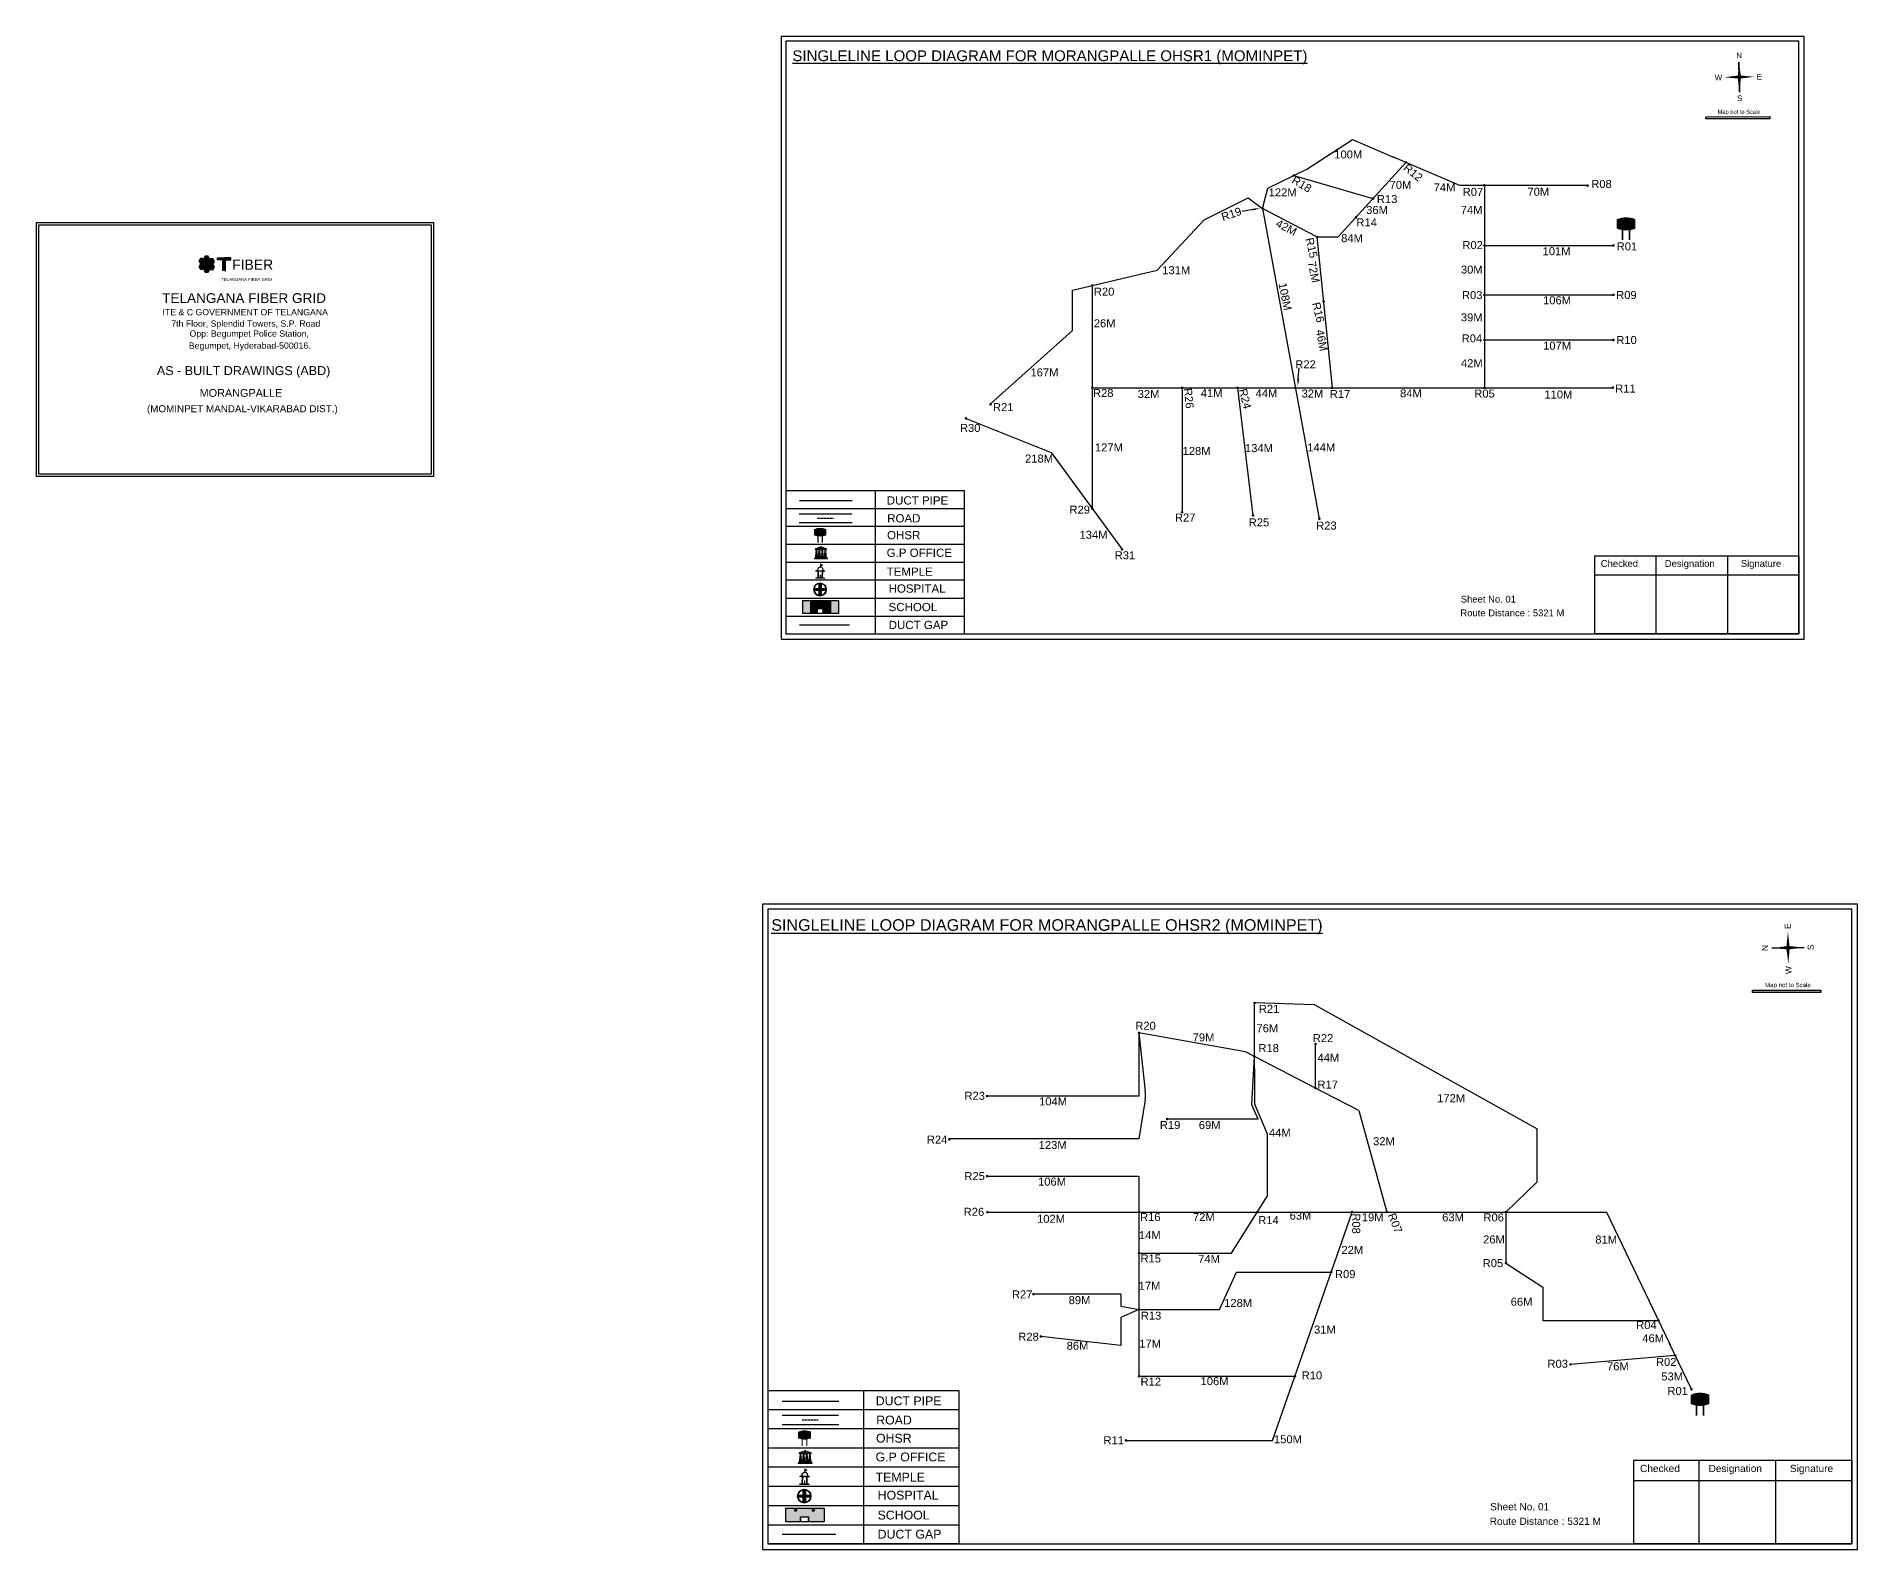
# Model space of a CAD drawing. Header units: inches. Extents: x 857 to 9621, y 2149 to 3662.
# Drawn here: x 857 to 2678, y 2149 to 3662 of the extents above; entities that cross this region are included whole.
import ezdxf
from ezdxf.enums import TextEntityAlignment as Align

# ---------------------------------------------------------------- set-up
doc = ezdxf.new("R2010")
doc.units = ezdxf.units.IN
doc.header["$MEASUREMENT"] = 0
doc.linetypes.add('DASHEDX2', pattern=[1.5, 1, -0.5])
for name, color, linetype in [('Asbuilt_title', 7, 'Continuous'), ('LANDMARK', 7, 'Continuous'), ('OHT', 7, 'Continuous'), ('pipe line', 5, 'Continuous'), ('ROW', 5, 'Continuous')]:
    doc.layers.add(name, color=color, linetype=linetype)
doc.styles.add('200', font='swisse.ttf')
doc.styles.get("Standard").update_dxf_attribs({"font": 'arial.ttf'})

# ---------------------------------------------------------------- blocks, each defined once
blk = doc.blocks.new('OHT')
at = {"linetype": 'Continuous', "lineweight": 0, "true_color": 0x0ffffc}
blk.add_hatch(color=4, dxfattribs=at).paths.add_polyline_path([(0.012, 1), (0, 1, 0.101323), (-0.4, 0.916), (-0.4, 0.525, 0.194075), (0.399, 0.521), (0.399, 0.921, 0.097877)])
at = {"color": 4, "linetype": 'Continuous', "lineweight": 0, "true_color": 0x0ffffc, "flags": 128}
for points in [[(-0.4, 0.525), (-0.4, 0.916)], [(0.399, 0.521), (0.399, 0.921)]]:
    blk.add_lwpolyline(points, dxfattribs=at)
at = {"color": 4, "linetype": 'Continuous', "lineweight": 0, "true_color": 0x0ffffc, "const_width": 0.075, "flags": 128}
for points in [[(-0.15, 0), (-0.15, 0.475)], [(0.15, 0), (0.15, 0.473)]]:
    blk.add_lwpolyline(points, dxfattribs=at)
at = {"color": 4, "linetype": 'Continuous', "lineweight": 0, "true_color": 0x0ffffc}
for centre, radius, start, end in [((0.006, -0.019), 1.019, 67.31091, 113.47108), ((0.004, 1.513), 1.068, 247.76824, 291.70073)]:
    blk.add_arc(centre, radius, start, end, dxfattribs=at)
blk = doc.blocks.new('Government_Office')
at = {"linetype": 'Continuous', "lineweight": 0, "true_color": 0xff0000}
for points in [[(-0.5, 0.05), (0.5, 0.05), (0.5, 0), (-0.5, 0)], [(-0.45, 0.08), (-0.45, 0.12), (0.45, 0.12), (0.45, 0.08)], [(-0.4, 0.14), (-0.4, 0.18), (0.4, 0.18), (0.4, 0.14)]]:
    blk.add_hatch(color=1, dxfattribs=at).paths.add_polyline_path(points)
h = blk.add_hatch(color=1, dxfattribs=at)
h.paths.add_polyline_path([(0.44, 0.72), (0.45, 0.75), (0, 0.93), (-0.45, 0.75), (-0.44, 0.72)])
h.paths.add_polyline_path([(0.36, 0.75), (-0.36, 0.75), (0, 0.9)], flags=16)
h.paths.add_polyline_path([(0, 0.78, -1), (0, 0.87, -1)], flags=0)
h = blk.add_hatch(color=1, dxfattribs=at)
edge = h.paths.add_edge_path()
edge.add_line((-0.27, 0.2), (-0.3, 0.68))
edge.add_line((-0.3, 0.68), (-0.29, 0.68))
edge.add_arc((-0.28, 0.69), 0.0176, 225.304, 441.5659)
edge.add_line((-0.28, 0.7), (-0.39, 0.7))
edge.add_arc((-0.39, 0.69), 0.0176, 98.4341, 314.696)
edge.add_line((-0.38, 0.68), (-0.37, 0.68))
edge.add_line((-0.37, 0.68), (-0.4, 0.2))
edge.add_line((-0.4, 0.2), (-0.27, 0.2))
h = blk.add_hatch(color=1, dxfattribs=at)
edge = h.paths.add_edge_path()
edge.add_line((-0.05, 0.2), (-0.07, 0.68))
edge.add_line((-0.07, 0.68), (-0.07, 0.68))
edge.add_arc((-0.05, 0.69), 0.0176, 225.304, 441.5659)
edge.add_line((-0.05, 0.7), (-0.17, 0.7))
edge.add_arc((-0.17, 0.69), 0.0176, 98.4341, 314.696)
edge.add_line((-0.16, 0.68), (-0.15, 0.68))
edge.add_line((-0.15, 0.68), (-0.18, 0.2))
edge.add_line((-0.18, 0.2), (-0.05, 0.2))
h = blk.add_hatch(color=1, dxfattribs=at)
edge = h.paths.add_edge_path()
edge.add_arc((0, 0.83), 0.0467, 90, 270)
edge.add_arc((0, 0.83), 0.0467, 270, 450)
h = blk.add_hatch(color=1, dxfattribs=at)
edge = h.paths.add_edge_path()
edge.add_line((0.18, 0.2), (0.15, 0.68))
edge.add_line((0.15, 0.68), (0.16, 0.68))
edge.add_arc((0.17, 0.69), 0.0176, 225.304, 441.5659)
edge.add_line((0.17, 0.7), (0.05, 0.7))
edge.add_arc((0.05, 0.69), 0.0176, 98.4341, 314.696)
edge.add_line((0.07, 0.68), (0.07, 0.68))
edge.add_line((0.07, 0.68), (0.05, 0.2))
edge.add_line((0.05, 0.2), (0.18, 0.2))
h = blk.add_hatch(color=1, dxfattribs=at)
edge = h.paths.add_edge_path()
edge.add_line((0.4, 0.2), (0.37, 0.68))
edge.add_line((0.37, 0.68), (0.38, 0.68))
edge.add_arc((0.39, 0.69), 0.0176, 225.304, 441.5659)
edge.add_line((0.4, 0.7), (0.28, 0.7))
edge.add_arc((0.28, 0.69), 0.0176, 98.4341, 314.696)
edge.add_line((0.29, 0.68), (0.3, 0.68))
edge.add_line((0.3, 0.68), (0.27, 0.2))
edge.add_line((0.27, 0.2), (0.4, 0.2))
at = {"color": 1, "linetype": 'Continuous', "lineweight": 0, "true_color": 0xff0000, "flags": 128}
for points in [[(-0.5, 0.05), (0.5, 0.05), (0.5, 0), (-0.5, 0)], [(-0.45, 0.75), (-0.44, 0.72), (0.44, 0.72), (0.45, 0.75), (0, 0.93)], [(-0.45, 0.08), (-0.45, 0.12), (0.45, 0.12), (0.45, 0.08)], [(-0.4, 0.14), (-0.4, 0.18), (0.4, 0.18), (0.4, 0.14)], [(-0.36, 0.75), (0.36, 0.75), (0, 0.9)]]:
    blk.add_lwpolyline(points, close=True, dxfattribs=at)
for points in [[(-0.27, 0.2), (-0.3, 0.68), (-0.29, 0.68, 1.379694), (-0.28, 0.7), (-0.39, 0.7, 1.379694), (-0.38, 0.68), (-0.37, 0.68), (-0.4, 0.2)], [(-0.05, 0.2), (-0.07, 0.68), (-0.07, 0.68, 1.379694), (-0.05, 0.7), (-0.17, 0.7, 1.379694), (-0.16, 0.68), (-0.15, 0.68), (-0.18, 0.2)], [(0, 0.87, 1), (0, 0.78, 1)], [(0.18, 0.2), (0.15, 0.68), (0.16, 0.68, 1.379694), (0.17, 0.7), (0.05, 0.7, 1.379694), (0.07, 0.68), (0.07, 0.68), (0.05, 0.2)], [(0.4, 0.2), (0.37, 0.68), (0.38, 0.68, 1.379694), (0.4, 0.7), (0.28, 0.7, 1.379694), (0.29, 0.68), (0.3, 0.68), (0.27, 0.2)]]:
    blk.add_lwpolyline(points, format="xyb", close=True, dxfattribs=at)
blk = doc.blocks.new('Temple')
at = {"linetype": 'Continuous', "lineweight": 0, "true_color": 0xff0000}
h = blk.add_hatch(color=1, dxfattribs=at)
edge = h.paths.add_edge_path()
edge.add_line((0.17, 0.49), (0.22, 0.49))
edge.add_line((0.22, 0.49), (0.22, 0.5))
edge.add_line((0.22, 0.5), (0.31, 0.5))
edge.add_line((0.31, 0.5), (0.31, 0.53))
edge.add_line((0.31, 0.53), (0.26, 0.53))
edge.add_line((0.26, 0.53), (0.26, 0.54))
edge.add_line((0.26, 0.54), (0.2, 0.54))
edge.add_spline(control_points=[(0.2, 0.54), (0.2, 0.59), (0.19, 0.64), (0.14, 0.74), (0.09, 0.79), (0.03, 0.8), (0.02, 0.81), (0.01, 0.81)], knot_values=[4.712389, 4.712389, 4.712389, 4.712389, 5.278166, 5.278166, 6.117402, 6.117402, 6.223801, 6.223801, 6.223801, 6.223801], degree=3, periodic=0)
edge.add_line((0.01, 0.81), (0.01, 0.79))
edge.add_line((0.01, 0.79), (-0.01, 0.79))
edge.add_line((-0.01, 0.79), (-0.01, 0.81))
edge.add_spline(control_points=[(-0.01, 0.81), (-0.05, 0.8), (-0.1, 0.78), (-0.17, 0.7), (-0.2, 0.63), (-0.2, 0.55), (-0.2, 0.55), (-0.2, 0.54)], knot_values=[6.343965, 6.343965, 6.343965, 6.343965, 6.956638, 6.956638, 7.795874, 7.795874, 7.853982, 7.853982, 7.853982, 7.853982], degree=3, periodic=0)
edge.add_line((-0.2, 0.54), (-0.26, 0.54))
edge.add_line((-0.26, 0.54), (-0.26, 0.53))
edge.add_line((-0.26, 0.53), (-0.31, 0.53))
edge.add_line((-0.31, 0.53), (-0.31, 0.5))
edge.add_line((-0.31, 0.5), (-0.22, 0.5))
edge.add_line((-0.22, 0.5), (-0.22, 0.49))
edge.add_line((-0.22, 0.49), (-0.17, 0.49))
edge.add_line((-0.17, 0.49), (-0.17, 0.07))
edge.add_arc((-0.2, 0.07), 0.03, -90, 0, ccw=False)
edge.add_line((-0.2, 0.04), (-0.26, 0.04))
edge.add_line((-0.26, 0.04), (-0.26, 0.03))
edge.add_line((-0.26, 0.03), (-0.31, 0.03))
edge.add_line((-0.31, 0.03), (-0.31, 0))
edge.add_line((-0.31, 0), (0.31, 0))
edge.add_line((0.31, 0), (0.31, 0.03))
edge.add_line((0.31, 0.03), (0.26, 0.03))
edge.add_line((0.26, 0.03), (0.26, 0.04))
edge.add_line((0.26, 0.04), (0.2, 0.04))
edge.add_arc((0.2, 0.07), 0.03, 180, 270, ccw=False)
edge.add_line((0.17, 0.07), (0.17, 0.49))
h.paths.add_polyline_path([(0.12, 0.07, -0.414214), (0.1, 0.04), (0.05, 0.04), (0.05, 0.03), (-0.05, 0.03), (-0.05, 0.04), (-0.1, 0.04, -0.414214), (-0.12, 0.07), (-0.12, 0.5), (0.12, 0.5)], flags=16)
edge = h.paths.add_edge_path(flags=16)
edge.add_ellipse((0, 0.54), major_axis=(0, 0.242), ratio=0.722808, start_angle=270, end_angle=450, ccw=False)
edge.add_line((0.17, 0.54), (-0.17, 0.54))
h.paths.add_polyline_path([(0.01, 0.23), (0.01, 0.07), (-0.01, 0.07), (-0.01, 0.23)], flags=0)
at = {"linetype": 'Continuous', "lineweight": 0, "true_color": 0xe66000}
blk.add_hatch(color=32, dxfattribs=at).paths.add_polyline_path([(-0.01, 1), (0.15, 0.93), (0, 0.85)])
at = {"linetype": 'Continuous', "lineweight": 0, "true_color": 0xff0000}
h = blk.add_hatch(color=1, dxfattribs=at)
edge = h.paths.add_edge_path()
edge.add_line((0.01, 0.86), (0, 0.85))
edge.add_line((0, 0.85), (0, 0.93))
edge.add_line((0, 0.93), (-0.01, 0.93))
edge.add_line((-0.01, 0.93), (-0.01, 0.81))
edge.add_spline(control_points=[(-0.01, 0.81), (0, 0.81), (0, 0.81), (0.01, 0.81)], knot_values=[6.223801, 6.223801, 6.223801, 6.223801, 6.343965, 6.343965, 6.343965, 6.343965], degree=3, periodic=0)
edge.add_line((0.01, 0.81), (0.01, 0.86))
h = blk.add_hatch(color=1, dxfattribs=at)
edge = h.paths.add_edge_path()
edge.add_line((0.01, 0.79), (0.01, 0.81))
edge.add_spline(control_points=[(0.01, 0.81), (0, 0.81), (0, 0.81), (-0.01, 0.81)], knot_values=[6.223801, 6.223801, 6.223801, 6.223801, 6.343965, 6.343965, 6.343965, 6.343965], degree=3, periodic=0)
edge.add_line((-0.01, 0.81), (-0.01, 0.79))
edge.add_line((-0.01, 0.79), (0.01, 0.79))
at = {"color": 1, "linetype": 'Continuous', "lineweight": 0, "true_color": 0xff0000, "flags": 128}
blk.add_lwpolyline([(0.2, 0.54), (0.26, 0.54), (0.26, 0.53), (0.31, 0.53), (0.31, 0.5), (0.22, 0.5), (0.22, 0.49), (0.17, 0.49), (0.17, 0.07, 0.414214), (0.2, 0.04), (0.26, 0.04), (0.26, 0.03), (0.31, 0.03), (0.31, 0), (-0.31, 0), (-0.31, 0.03), (-0.26, 0.03), (-0.26, 0.04), (-0.2, 0.04, 0.414214), (-0.17, 0.07), (-0.17, 0.49), (-0.22, 0.49), (-0.22, 0.5), (-0.31, 0.5), (-0.31, 0.53), (-0.26, 0.53), (-0.26, 0.54), (-0.2, 0.54)], format="xyb", dxfattribs=at)
blk.add_lwpolyline([(-0.17, 0.54), (0.17, 0.54)], dxfattribs=at)
blk.add_lwpolyline([(0.12, 0.5), (0.12, 0.07, -0.414214), (0.1, 0.04), (0.05, 0.04), (0.05, 0.03), (-0.05, 0.03), (-0.05, 0.04), (-0.1, 0.04, -0.414214), (-0.12, 0.07), (-0.12, 0.5)], format="xyb", close=True, dxfattribs=at)
at = {"color": 32, "linetype": 'Continuous', "lineweight": 0, "true_color": 0xe66000, "flags": 128}
blk.add_lwpolyline([(-0.01, 1), (0.15, 0.93), (0, 0.85), (-0.01, 1)], dxfattribs=at)
at = {"color": 1, "linetype": 'Continuous', "lineweight": 0, "true_color": 0xff0000, "flags": 128}
for points in [[(0.01, 0.93), (-0.01, 0.93), (-0.01, 0.79), (0.01, 0.79)], [(0.01, 0.23), (-0.01, 0.23), (-0.01, 0.07), (0.01, 0.07)]]:
    blk.add_lwpolyline(points, close=True, dxfattribs=at)
at = {"color": 1, "linetype": 'Continuous', "lineweight": 0, "true_color": 0xff0000}
blk.add_ellipse((0, 0.54), major_axis=(0, 0.242), ratio=0.722808, start_param=4.712389, end_param=7.853982, dxfattribs=at)
blk.add_open_spline([(0.2, 0.54), (0.2, 0.59), (0.19, 0.64), (0.14, 0.74), (0.09, 0.79), (-0.02, 0.82), (-0.08, 0.79), (-0.17, 0.7), (-0.2, 0.63), (-0.2, 0.55), (-0.2, 0.55), (-0.2, 0.54)], degree=3, knots=[4.712389, 4.712389, 4.712389, 4.712389, 5.278166, 5.278166, 6.117402, 6.117402, 6.956638, 6.956638, 7.795874, 7.795874, 7.853982, 7.853982, 7.853982, 7.853982], dxfattribs=at)
blk = doc.blocks.new('*U33')
at = {"color": 0, "linetype": 'DASHEDX2', "transparency": 16777216}
blk.add_line((-8.2, 0), (8, 0), dxfattribs=at)
blk = doc.blocks.new('Hospital')
at = {"linetype": 'Continuous', "lineweight": 0, "true_color": 0x000000}
h = blk.add_hatch(color=18, dxfattribs=at)
h.paths.add_polyline_path([(-0.5, 0, 1), (0.5, 0, 1)])
h.paths.add_polyline_path([(0.45, 0, -1), (-0.45, 0, -1)], flags=16)
at = {"linetype": 'Continuous', "true_color": 0xff0000}
blk.add_hatch(color=1, dxfattribs=at).paths.add_polyline_path([(-0.39, 0.08), (-0.08, 0.08), (-0.08, 0.39), (0.08, 0.39), (0.08, 0.08), (0.39, 0.08), (0.39, -0.08), (0.08, -0.08), (0.08, -0.39), (-0.08, -0.39), (-0.08, -0.08), (-0.39, -0.08)])
at = {"color": 1, "linetype": 'Continuous', "true_color": 0xff0000, "flags": 128}
blk.add_lwpolyline([(-0.39, 0.08), (-0.08, 0.08), (-0.08, 0.39), (0.08, 0.39), (0.08, 0.08), (0.39, 0.08), (0.39, -0.08), (0.08, -0.08), (0.08, -0.39), (-0.08, -0.39), (-0.08, -0.08), (-0.39, -0.08)], close=True, dxfattribs=at)
at = {"color": 18, "linetype": 'Continuous', "lineweight": 0, "true_color": 0x000000}
for radius in [0.5, 0.446]:
    blk.add_circle((0, 0), radius, dxfattribs=at)
blk = doc.blocks.new('*U34')
at = {"color": 0, "linetype": 'DASHEDX2', "transparency": 16777216}
blk.add_line((-8.2, 0), (8, 0), dxfattribs=at)

msp = doc.modelspace()

# ---------------------------------------------------------------- hatches: boundary and pattern name
at = {"true_color": 0x0093dd}
h = msp.add_hatch(color=142, dxfattribs=at)
h.dxf.hatch_style = 1
h.paths.add_polyline_path([(2526.2, 3581.5), (2526.2, 3579.4), (2590, 3579.5), (2590, 3581.6)])
at = {"ltscale": 0.5}
h = msp.add_hatch(color=5, dxfattribs=at)
h.dxf.hatch_style = 1
h.paths.add_polyline_path([(2227.5, 3535.9, 1), (2224.8, 3535.9, 1)])
h = msp.add_hatch(color=5, dxfattribs=at)
h.dxf.hatch_style = 1
h.paths.add_polyline_path([(2115.2, 3522.8, 1), (2112.6, 3522.8, 1)])
h = msp.add_hatch(color=5, dxfattribs=at)
h.dxf.hatch_style = 1
h.paths.add_polyline_path([(2194.5, 3499.6, 1), (2191.8, 3499.6, 1)])
h = msp.add_hatch(color=5, dxfattribs=at)
h.dxf.hatch_style = 1
h.paths.add_polyline_path([(2306, 3513, 1), (2303.3, 3513, 1)])
h = msp.add_hatch(color=5, dxfattribs=at)
h.dxf.hatch_style = 1
h.paths.add_polyline_path([(2409.2, 3512.6, 1), (2406.5, 3512.6, 1)])
h = msp.add_hatch(color=5, dxfattribs=at)
h.dxf.hatch_style = 1
h.paths.add_polyline_path([(2084.2, 3489.9, 1), (2081.5, 3489.9, 1)])
h = msp.add_hatch(color=5, dxfattribs=at)
h.dxf.hatch_style = 1
h.paths.add_polyline_path([(2177.5, 3481, 1), (2174.8, 3481, 1)])
h = msp.add_hatch(color=5, dxfattribs=at)
h.dxf.hatch_style = 1
h.paths.add_polyline_path([(2138.6, 3461.3, 1), (2135.9, 3461.3, 1)])
h = msp.add_hatch(color=256)
h.set_gradient(color1=(102, 0, 204), color2=(102, 0, 204), tint=1)
h.paths.add_polyline_path([(1028.4, 3431.7), (1029.8, 3434.1), (1028.4, 3436.6), (1025.5, 3436.6), (1024.1, 3434.2), (1025.5, 3431.7)])
h.paths.add_polyline_path([(1028.4, 3437.2), (1029.8, 3439.6), (1028.4, 3442.1), (1025.5, 3442.1), (1024.1, 3439.7), (1025.5, 3437.2)])
h.paths.add_polyline_path([(1019.2, 3437.2), (1020.6, 3434.7), (1023.5, 3434.7), (1024.9, 3437.2), (1023.5, 3439.7), (1020.6, 3439.7)])
h.paths.add_polyline_path([(1020.6, 3429), (1023.5, 3429), (1024.9, 3431.5), (1023.5, 3434), (1020.6, 3434), (1019.2, 3431.5)])
h.paths.add_polyline_path([(1024.1, 3428.6), (1025.5, 3426.1), (1028.4, 3426.1), (1029.9, 3428.6), (1028.4, 3431.1), (1025.6, 3431.1)])
h.paths.add_polyline_path([(1030.4, 3428.8), (1033.3, 3428.8), (1034.7, 3431.3), (1033.3, 3433.8), (1030.4, 3433.8), (1029, 3431.3)])
h.paths.add_polyline_path([(1033.3, 3439.4), (1030.4, 3439.4), (1029, 3436.9), (1030.4, 3434.4), (1033.3, 3434.4), (1034.7, 3436.9)])
h = msp.add_hatch(color=5, dxfattribs=at)
h.dxf.hatch_style = 1
h.paths.add_polyline_path([(2306, 3452.8, 1), (2303.3, 3452.8, 1)])
h = msp.add_hatch(color=5, dxfattribs=at)
h.dxf.hatch_style = 1
h.paths.add_polyline_path([(2435, 3452.8, 1), (2432.3, 3452.8, 1)])
h = msp.add_hatch(color=256)
h.set_gradient(color1=(102, 0, 204), color2=(102, 0, 204), tint=1)
h.paths.add_polyline_path([(1045.8, 3438.4), (1051, 3438.4), (1051, 3440.5), (1044.5, 3440.5), (1037.9, 3440.5), (1037.9, 3438.4), (1043.2, 3438.4), (1043.2, 3427.9), (1044.5, 3427.9), (1045.8, 3427.9)])
h = msp.add_hatch(color=5, dxfattribs=at)
h.dxf.hatch_style = 1
h.paths.add_polyline_path([(1913.9, 3412.9, 1), (1911.2, 3412.9, 1)])
h = msp.add_hatch(color=5, dxfattribs=at)
h.dxf.hatch_style = 1
h.paths.add_polyline_path([(2145.2, 3396.8, 1), (2142.5, 3396.8, 1)])
h = msp.add_hatch(color=5, dxfattribs=at)
h.dxf.hatch_style = 1
h.paths.add_polyline_path([(2306, 3403.4, 1), (2303.3, 3403.4, 1)])
h = msp.add_hatch(color=5, dxfattribs=at)
h.dxf.hatch_style = 1
h.paths.add_polyline_path([(2434.9, 3403.4, 1), (2432.2, 3403.4, 1)])
h = msp.add_hatch(color=5, dxfattribs=at)
h.dxf.hatch_style = 1
h.paths.add_polyline_path([(2306, 3358.4, 1), (2303.3, 3358.4, 1)])
h = msp.add_hatch(color=5, dxfattribs=at)
h.dxf.hatch_style = 1
h.paths.add_polyline_path([(2435, 3358.3, 1), (2432.3, 3358.3, 1)])
h = msp.add_hatch(color=5, dxfattribs=at)
h.dxf.hatch_style = 1
h.paths.add_polyline_path([(1913.9, 3310.5, 1), (1911.2, 3310.5, 1)])
h = msp.add_hatch(color=5, dxfattribs=at)
h.dxf.hatch_style = 1
h.paths.add_polyline_path([(2003.7, 3310.5, 1), (2001, 3310.5, 1)])
h = msp.add_hatch(color=5, dxfattribs=at)
h.dxf.hatch_style = 1
h.paths.add_polyline_path([(2059, 3310.5, 1), (2056.3, 3310.5, 1)])
h = msp.add_hatch(color=5, dxfattribs=at)
h.dxf.hatch_style = 1
h.paths.add_polyline_path([(2116.9, 3310.5, 1), (2114.3, 3310.5, 1)])
h = msp.add_hatch(color=5, dxfattribs=at)
h.dxf.hatch_style = 1
h.paths.add_polyline_path([(2153.8, 3310.5, 1), (2151.1, 3310.5, 1)])
h = msp.add_hatch(color=5, dxfattribs=at)
h.dxf.hatch_style = 1
h.paths.add_polyline_path([(2306, 3310.5, 1), (2303.3, 3310.5, 1)])
h = msp.add_hatch(color=5, dxfattribs=at)
h.dxf.hatch_style = 1
h.paths.add_polyline_path([(2434.4, 3310.7, 1), (2431.8, 3310.7, 1)])
h = msp.add_hatch(color=5, dxfattribs=at)
h.dxf.hatch_style = 1
h.paths.add_polyline_path([(1787.6, 3279.9, 1), (1784.9, 3279.9, 1)])
h = msp.add_hatch(color=5, dxfattribs=at)
h.dxf.hatch_style = 1
h.paths.add_polyline_path([(1812.1, 3294, 1), (1809.4, 3294, 1)])
h = msp.add_hatch(color=5, dxfattribs=at)
h.dxf.hatch_style = 1
h.paths.add_polyline_path([(1913.9, 3189.7, 1), (1911.2, 3189.7, 1)])
h = msp.add_hatch(color=5, dxfattribs=at)
h.dxf.hatch_style = 1
h.paths.add_polyline_path([(2003.7, 3186.2, 1), (2001, 3186.2, 1)])
h = msp.add_hatch(color=5, dxfattribs=at)
h.dxf.hatch_style = 1
h.paths.add_polyline_path([(2074.6, 3182.9, 1), (2071.9, 3182.9, 1)])
h = msp.add_hatch(color=5, dxfattribs=at)
h.dxf.hatch_style = 1
h.paths.add_polyline_path([(2140.9, 3179.6, 1), (2138.2, 3179.6, 1)])
h = msp.add_hatch(color=5, dxfattribs=at)
h.dxf.hatch_style = 1
h.paths.add_polyline_path([(1943.6, 3148.9, 1), (1940.9, 3148.9, 1)])
at = {"true_color": 0xc8c92d}
h = msp.add_hatch(color=52, dxfattribs=at)
h.dxf.hatch_style = 1
h.paths.add_polyline_path([(1630.1, 3097.8), (1623, 3097.8), (1623, 3085), (1630.1, 3085)])
h.paths.add_polyline_path([(1658.6, 3097.8), (1651.5, 3097.8), (1651.5, 3085), (1658.6, 3085)])
at = {"true_color": 0x293189}
h = msp.add_hatch(color=177, dxfattribs=at)
h.dxf.hatch_style = 1
h.paths.add_polyline_path([(1651.5, 3097.8), (1630.1, 3097.8), (1630.1, 3085), (1638.1, 3085), (1638.1, 3089.2), (1642.6, 3089.2), (1642.6, 3085), (1651.5, 3085)])
h.paths.add_polyline_path([(1633.1, 3094.9), (1631.6, 3094.9), (1631.6, 3096.4), (1633.1, 3096.4)], flags=16)
h.paths.add_polyline_path([(1647.9, 3094.9), (1647.9, 3096.4), (1649.5, 3096.4), (1649.5, 3094.9)], flags=16)
at = {"ltscale": 0.5}
h = msp.add_hatch(color=5, dxfattribs=at)
h.dxf.hatch_style = 1
h.paths.add_polyline_path([(2076.1, 2695.5, 1), (2073.4, 2695.5, 1)])
at = {"true_color": 0x0093dd}
h = msp.add_hatch(color=142, dxfattribs=at)
h.dxf.hatch_style = 1
h.paths.add_polyline_path([(2572.8, 2708.2), (2572.8, 2705.9), (2641.1, 2706.1), (2641.1, 2708.4)])
at = {"ltscale": 0.5}
h = msp.add_hatch(color=5, dxfattribs=at)
h.dxf.hatch_style = 1
h.paths.add_polyline_path([(1960.6, 2665.6, 1), (1957.9, 2665.6, 1)])
h = msp.add_hatch(color=5, dxfattribs=at)
h.dxf.hatch_style = 1
h.paths.add_polyline_path([(2075.9, 2642, 1), (2073.2, 2642, 1)])
h = msp.add_hatch(color=5, dxfattribs=at)
h.dxf.hatch_style = 1
h.paths.add_polyline_path([(2137.1, 2654.5, 1), (2134.4, 2654.5, 1)])
h = msp.add_hatch(color=5, dxfattribs=at)
h.dxf.hatch_style = 1
h.paths.add_polyline_path([(2137.1, 2610.4, 1), (2134.4, 2610.4, 1)])
h = msp.add_hatch(color=5, dxfattribs=at)
h.dxf.hatch_style = 1
h.paths.add_polyline_path([(1808.5, 2602.4, 1), (1805.9, 2602.4, 1)])
h = msp.add_hatch(color=5, dxfattribs=at)
h.dxf.hatch_style = 1
h.paths.add_polyline_path([(1988.7, 2579.4, 1), (1986, 2579.4, 1)])
h = msp.add_hatch(color=5, dxfattribs=at)
h.dxf.hatch_style = 1
h.paths.add_polyline_path([(1770.8, 2559.1, 1), (1768.1, 2559.1, 1)])
h = msp.add_hatch(color=5, dxfattribs=at)
h.dxf.hatch_style = 1
h.paths.add_polyline_path([(1808.7, 2522.3, 1), (1806, 2522.3, 1)])
h = msp.add_hatch(color=5, dxfattribs=at)
h.dxf.hatch_style = 1
h.paths.add_polyline_path([(1809, 2486.3, 1), (1806.3, 2486.3, 1)])
h = msp.add_hatch(color=5, dxfattribs=at)
h.dxf.hatch_style = 1
h.paths.add_polyline_path([(1960.6, 2486.5, 1), (1957.9, 2486.5, 1)])
h = msp.add_hatch(color=5, dxfattribs=at)
h.dxf.hatch_style = 1
h.paths.add_polyline_path([(2078.9, 2486.5, 1), (2076.2, 2486.5, 1)])
h = msp.add_hatch(color=5, dxfattribs=at)
h.dxf.hatch_style = 1
h.paths.add_polyline_path([(2173.7, 2486.5, 1), (2171, 2486.5, 1)])
h = msp.add_hatch(color=5, dxfattribs=at)
h.dxf.hatch_style = 1
h.paths.add_polyline_path([(2208.5, 2486.5, 1), (2205.8, 2486.5, 1)])
h = msp.add_hatch(color=5, dxfattribs=at)
h.dxf.hatch_style = 1
h.paths.add_polyline_path([(2327.5, 2486.5, 1), (2324.8, 2486.5, 1)])
h = msp.add_hatch(color=5, dxfattribs=at)
h.dxf.hatch_style = 1
h.paths.add_polyline_path([(1960.6, 2445.4, 1), (1957.9, 2445.4, 1)])
h = msp.add_hatch(color=5, dxfattribs=at)
h.dxf.hatch_style = 1
h.paths.add_polyline_path([(2152.8, 2426.4, 1), (2150.1, 2426.4, 1)])
h = msp.add_hatch(color=5, dxfattribs=at)
h.dxf.hatch_style = 1
h.paths.add_polyline_path([(2327.5, 2435.5, 1), (2324.8, 2435.5, 1)])
h = msp.add_hatch(color=5, dxfattribs=at)
h.dxf.hatch_style = 1
h.paths.add_polyline_path([(1855, 2404.4, 1), (1852.3, 2404.4, 1)])
h = msp.add_hatch(color=5, dxfattribs=at)
h.dxf.hatch_style = 1
h.paths.add_polyline_path([(1960.6, 2389.1, 1), (1957.9, 2389.1, 1)])
h = msp.add_hatch(color=5, dxfattribs=at)
h.dxf.hatch_style = 1
h.paths.add_polyline_path([(2480, 2378.1, 1), (2477.3, 2378.1, 1)])
h = msp.add_hatch(color=5, dxfattribs=at)
h.dxf.hatch_style = 1
h.paths.add_polyline_path([(1862.4, 2362.1, 1), (1859.7, 2362.1, 1)])
h = msp.add_hatch(color=5, dxfattribs=at)
h.dxf.hatch_style = 1
h.paths.add_polyline_path([(2392, 2334.1, 1), (2389.4, 2334.1, 1)])
h = msp.add_hatch(color=5, dxfattribs=at)
h.dxf.hatch_style = 1
h.paths.add_polyline_path([(2496.9, 2342.9, 1), (2494.2, 2342.9, 1)])
h = msp.add_hatch(color=5, dxfattribs=at)
h.dxf.hatch_style = 1
h.paths.add_polyline_path([(1960.6, 2322.3, 1), (1957.9, 2322.3, 1)])
h = msp.add_hatch(color=5, dxfattribs=at)
h.dxf.hatch_style = 1
h.paths.add_polyline_path([(2116.5, 2322.3, 1), (2113.8, 2322.3, 1)])
h = msp.add_hatch(color=5, dxfattribs=at)
h.dxf.hatch_style = 1
h.paths.add_polyline_path([(2513, 2309.3, 1), (2510.3, 2309.3, 1)])
h = msp.add_hatch(color=5, dxfattribs=at)
h.dxf.hatch_style = 1
h.paths.add_polyline_path([(1947.6, 2258.2, 1), (1944.9, 2258.2, 1)])
at = {"true_color": 0xc8c92d}
h = msp.add_hatch(color=52, dxfattribs=at)
h.dxf.hatch_style = 1
h.paths.add_polyline_path([(1613.6, 2190.5), (1606, 2190.5), (1606, 2176.8), (1613.6, 2176.8)])
h.paths.add_polyline_path([(1644.2, 2190.5), (1636.6, 2190.5), (1636.6, 2176.8), (1644.2, 2176.8)])
at = {"true_color": 0x293189}
h = msp.add_hatch(color=177, dxfattribs=at)
h.dxf.hatch_style = 1
h.paths.add_polyline_path([(1636.6, 2190.5), (1613.6, 2190.5), (1613.6, 2176.8), (1622.2, 2176.8), (1622.2, 2181.3), (1627, 2181.3), (1627, 2176.8), (1636.6, 2176.8)])
h.paths.add_polyline_path([(1616.9, 2187.4), (1615.2, 2187.4), (1615.2, 2189), (1616.9, 2189)], flags=16)
h.paths.add_polyline_path([(1632.7, 2187.4), (1632.7, 2189), (1634.4, 2189), (1634.4, 2187.4)], flags=16)

# ---------------------------------------------------------------- linework, layer by layer
for p, q in [((2559.7, 3606), (2559.2, 3636.2)), ((2559.2, 3636.2), (2559.7, 3606)), ((2559.7, 3606), (2559.2, 3636.2)), ((2559.4, 3621.1), (2559.7, 3606)), ((2072.9, 3488.7), (2062.3, 3486.6)), ((1037.9, 3438.4), (1037.9, 3440.5)), ((1037.9, 3440.5), (1044.5, 3440.5)), ((1043.2, 3438.4), (1037.9, 3438.4)), ((1043.2, 3427.9), (1043.2, 3438.4)), ((1044.5, 3427.9), (1043.2, 3427.9)), ((1051, 3440.5), (1044.5, 3440.5)), ((1045.8, 3427.9), (1044.5, 3427.9)), ((1044.5, 3427.9), (1045.8, 3427.9)), ((1045.8, 3427.9), (1045.8, 3438.4)), ((1045.8, 3438.4), (1051, 3438.4)), ((1051, 3438.4), (1051, 3440.5)), ((2118.5, 3319.8), (2119.3, 3330.6)), ((1606.1, 3207.4), (1606.1, 3065.9)), ((1695.5, 3207.4), (1695.5, 3064.5)), ((1784.8, 3189.6), (1606.1, 3189.6)), ((1784.8, 3171.7), (1606.1, 3171.7)), ((1619.5, 3184.6), (1672.2, 3184.6)), ((1619.5, 3176), (1672.5, 3176)), ((1784.8, 3153.8), (1606.1, 3153.8)), ((1784.8, 3136), (1606.1, 3136)), ((1784.8, 3118.1), (1606.1, 3118.1)), ((1606.1, 3100.2), (1784.8, 3100.2)), ((1606.1, 3082.3), (1784.8, 3082.3)), ((1606.1, 3065.9), (1606.1, 3064.5)), ((1606.1, 3065.6), (1606.1, 3064.5)), ((2624.5, 2750.9), (2592.2, 2750.3)), ((2592.2, 2750.3), (2624.5, 2750.9)), ((2624.5, 2750.9), (2592.2, 2750.3)), ((2608.4, 2750.6), (2624.5, 2750.9)), ((1588, 2307.8), (1588, 2156.3)), ((1683.6, 2307.8), (1683.6, 2154.8)), ((1779.3, 2288.7), (1588, 2288.7)), ((1602.3, 2283.4), (1658.7, 2283.4)), ((1779.3, 2269.6), (1588, 2269.6)), ((1602.3, 2274.2), (1659, 2274.2)), ((1779.3, 2250.5), (1588, 2250.5)), ((1779.3, 2231.3), (1588, 2231.3)), ((1779.3, 2212.2), (1588, 2212.2)), ((1588, 2193.1), (1779.3, 2193.1)), ((1588, 2173.9), (1779.3, 2173.9)), ((1588, 2156.3), (1588, 2154.8)), ((1588, 2156), (1588, 2154.8)), ((1779.3, 2154.8), (1588, 2154.8))]:
    msp.add_line(p, q)
at = {"color": 1}
for p, q in [((2559.2, 3636.2), (2559.4, 3621.1)), ((2592.2, 2750.3), (2608.4, 2750.6))]:
    msp.add_line(p, q, dxfattribs=at)
at = {"color": 5}
for p, q in [((2068.4, 3500.3), (2082.8, 3489.9)), ((2082.8, 3489.9), (2088.2, 3510.1)), ((1912.6, 3324.5), (1912.6, 3412.9)), ((2072.2, 2593.6), (2074.6, 2642)), ((2078.3, 2579.4), (2072.2, 2593.6)), ((1941.2, 2404.4), (1941.2, 2392.3)), ((1941.2, 2392.3), (1959.2, 2389.1)), ((1959.2, 2389.1), (1941.2, 2381.2))]:
    msp.add_line(p, q, dxfattribs=at)
at = {"color": 242, "true_color": 0xcd2027}
for p, q in [((2476.1, 3142.4), (2476.1, 3064.4)), ((2547.6, 3142.4), (2547.6, 3064.4)), ((2415.2, 3123.5), (2618.9, 3123.5)), ((2519.2, 2238.3), (2519.2, 2154.8)), ((2595.7, 2238.3), (2595.7, 2154.8)), ((2454, 2218), (2672, 2218))]:
    msp.add_line(p, q, dxfattribs=at)
for points in [[(1601.4, 3661.8), (1601.4, 3059.1), (2624.3, 3059.1), (2624.3, 3661.8)], [(1606.1, 3657.2), (1606.1, 3064.5), (2618.9, 3064.5), (2618.9, 3657.2)], [(1025.5, 3437.2), (1028.4, 3437.2), (1029.8, 3439.6), (1028.4, 3442.1), (1025.5, 3442.1), (1024.1, 3439.7)], [(1020.6, 3434.7), (1023.5, 3434.7), (1024.9, 3437.2), (1023.5, 3439.7), (1020.6, 3439.7), (1019.2, 3437.2)], [(1020.6, 3429), (1023.5, 3429), (1024.9, 3431.5), (1023.5, 3434), (1020.6, 3434), (1019.2, 3431.5)], [(1025.5, 3431.7), (1028.4, 3431.7), (1029.8, 3434.1), (1028.4, 3436.6), (1025.5, 3436.6), (1024.1, 3434.2)], [(1025.5, 3426.1), (1028.4, 3426.1), (1029.9, 3428.6), (1028.4, 3431.1), (1025.6, 3431.1), (1024.1, 3428.6)], [(1030.4, 3434.4), (1033.3, 3434.4), (1034.7, 3436.9), (1033.3, 3439.4), (1030.4, 3439.4), (1029, 3436.9)], [(1030.4, 3428.8), (1033.3, 3428.8), (1034.7, 3431.3), (1033.3, 3433.8), (1030.4, 3433.8), (1029, 3431.3)], [(1658.7, 3097.8), (1658.7, 3085), (1623, 3085), (1623, 3097.8)], [(1633.1, 3096.4), (1633.1, 3094.9), (1631.6, 3094.9), (1631.6, 3096.4)], [(1647.9, 3094.9), (1647.9, 3096.4), (1649.5, 3096.4), (1649.5, 3094.9)], [(1582.9, 2794.2), (1582.9, 2149), (2677.8, 2149), (2677.8, 2794.2)], [(1588, 2789.2), (1588, 2154.8), (2672, 2154.8), (2672, 2789.2)], [(1644.3, 2190.5), (1644.3, 2176.8), (1606, 2176.8), (1606, 2190.5)], [(1616.9, 2189), (1616.9, 2187.4), (1615.2, 2187.4), (1615.2, 2189)], [(1632.7, 2187.4), (1632.7, 2189), (1634.4, 2189), (1634.4, 2187.4)]]:
    msp.add_lwpolyline(points, close=True)
at = {"color": 142, "true_color": 0x0093dd}
for points in [[(2590, 3579.5), (2526.2, 3579.4), (2526.2, 3581.5), (2590, 3581.6), (2590, 3579.5)], [(2641.1, 2706.1), (2572.8, 2705.9), (2572.8, 2708.2), (2641.1, 2708.4), (2641.1, 2706.1)]]:
    msp.add_lwpolyline(points, dxfattribs=at)
for points in [[(1784.8, 3064.5), (1784.8, 3207.4), (1606.1, 3207.4)], [(1636.6, 3085), (1636.6, 3089.8), (1644.1, 3089.8), (1644.1, 3085)], [(1779.3, 2154.8), (1779.3, 2307.8), (1588, 2307.8)], [(1620.6, 2176.8), (1620.6, 2181.9), (1628.6, 2181.9), (1628.6, 2176.8)]]:
    msp.add_lwpolyline(points)
at = {"color": 242, "true_color": 0xcd2027}
for points in [[(2618.9, 3064.4), (2415.2, 3064.4), (2415.2, 3142.4), (2618.9, 3142.4)], [(2672, 2154.8), (2454, 2154.8), (2454, 2238.3), (2672, 2238.3)]]:
    msp.add_lwpolyline(points, close=True, dxfattribs=at)
at = {"color": 1}
for points in [[(2557.9, 3621.1), (2561.2, 3621.1), (2559.2, 3636.2)], [(2557.9, 3621.1), (2561.2, 3621.1), (2559.2, 3636.2)], [(2608.4, 2749), (2608.3, 2752.5), (2592.2, 2750.3)], [(2608.4, 2749), (2608.3, 2752.5), (2592.2, 2750.3)]]:
    msp.add_solid(points, dxfattribs=at)
for points in [[(2559.5, 3619.6), (2559.4, 3622.9), (2544.3, 3620.9)], [(2559.5, 3619.6), (2559.4, 3622.9), (2544.3, 3620.9)], [(2557.9, 3621.1), (2561.2, 3621.1), (2559.7, 3606)], [(2557.9, 3621.1), (2561.2, 3621.1), (2559.7, 3606)], [(2559.5, 3619.6), (2559.4, 3622.9), (2574.5, 3621.4)], [(2559.5, 3619.6), (2559.4, 3622.9), (2574.5, 3621.4)], [(2072.8, 3489.6), (2073.1, 3487.7), (2081, 3490.2)], [(2119.5, 3319.7), (2117.5, 3319.9), (2117.9, 3311.6)], [(2609.9, 2750.7), (2606.5, 2750.6), (2608.1, 2766.8)], [(2609.9, 2750.7), (2606.5, 2750.6), (2608.1, 2766.8)], [(2609.9, 2750.7), (2606.5, 2750.6), (2608.6, 2734.4)], [(2609.9, 2750.7), (2606.5, 2750.6), (2608.6, 2734.4)], [(2608.4, 2749), (2608.3, 2752.5), (2624.5, 2750.9)], [(2608.4, 2749), (2608.3, 2752.5), (2624.5, 2750.9)]]:
    msp.add_solid(points)
at = {"layer": 'Asbuilt_title'}
for points in [[(856.7, 3221.8), (856.7, 3475.9), (1253.8, 3475.9), (1253.8, 3221.8)], [(859.2, 3224.3), (859.2, 3473.4), (1251.3, 3473.4), (1251.3, 3224.3)]]:
    msp.add_lwpolyline(points, close=True, dxfattribs=at)
at = {"layer": 'OHT', "color": 5}
for p, q in [((1619.7, 3197.7), (1672.4, 3197.7)), ((1602.5, 2297.4), (1659, 2297.4))]:
    msp.add_line(p, q, dxfattribs=at)
at = {"layer": 'OHT', "color": 1}
for p, q in [((1619.7, 3073.4), (1669.8, 3073.4)), ((1602.5, 2164.4), (1656.1, 2164.4))]:
    msp.add_line(p, q, dxfattribs=at)
at = {"layer": 'pipe line'}
for p, q in [((2126.9, 3529.2), (2172.6, 3558.9)), ((2172.6, 3558.9), (2214.5, 3540.9)), ((2226.2, 3535.9), (2158.3, 3461.3)), ((2212.6, 3541.7), (2279.6, 3513)), ((2088.2, 3510.1), (2126.9, 3529.2)), ((2113.9, 3522.8), (2193.2, 3499.6)), ((2024.3, 3478.5), (2068.4, 3500.3)), ((2279.6, 3513), (2318.7, 3513)), ((2304.7, 3513), (2304.7, 3310.5)), ((2318.7, 3513), (2407.8, 3513)), ((1977.4, 3428), (2024.3, 3478.5)), ((2082.8, 3489.9), (2113, 3324.5)), ((2137.2, 3461.3), (2082.8, 3489.9)), ((2137.2, 3461.3), (2152.5, 3310.5)), ((2137.2, 3461.3), (2158.3, 3461.3)), ((2304.7, 3452.8), (2433.5, 3452.8)), ((1892.6, 3408.2), (1977.4, 3428)), ((1892.6, 3367.7), (1892.6, 3408.2)), ((2304.7, 3403.4), (2433.5, 3403.4)), ((1810.4, 3294), (1892.6, 3367.7)), ((2304.7, 3358.4), (2433.5, 3358.4)), ((1912.6, 3189.7), (1912.6, 3324.5)), ((2113, 3324.5), (2139.5, 3179.6)), ((1912.6, 3310.5), (1988.3, 3310.5)), ((1988.3, 3310.5), (2051.6, 3310.5)), ((2002.3, 3310.5), (2002.3, 3186.2)), ((2050.8, 3310.5), (2100.3, 3310.5)), ((2057.6, 3310.5), (2433.5, 3310.5)), ((2057.6, 3310.5), (2073.2, 3182.9)), ((1786.4, 3279.8), (1871.4, 3245.8)), ((1871.4, 3245.8), (1942.8, 3148.5)), ((2074.6, 2695.8), (2134.3, 2693.8)), ((2074.6, 2627.4), (2074.6, 2695.8)), ((2134.3, 2693.8), (2357.5, 2569.6)), ((1959.2, 2665.6), (1959.2, 2602.4)), ((2065.8, 2646.5), (1959.2, 2665.6)), ((1959.2, 2665.6), (1965.5, 2607.3)), ((2135.7, 2610.4), (2065.8, 2646.5)), ((2135.7, 2610.4), (2135.7, 2654.5)), ((2074.6, 2629.9), (2074.6, 2595.1)), ((2179.1, 2588), (2133, 2611.8)), ((1959.2, 2602.4), (1807.2, 2602.4)), ((1965.4, 2598.6), (1959.2, 2559.5)), ((2087.8, 2564.4), (2074.6, 2595.1)), ((2179.1, 2588), (2207.1, 2486.5)), ((2078.3, 2579.4), (1987.4, 2579.4)), ((2357.5, 2516.6), (2357.5, 2569.6)), ((1959.2, 2559.5), (1769.7, 2559.5)), ((2087.8, 2502.8), (2087.8, 2564.4)), ((1959.2, 2522.1), (1807.2, 2522.1)), ((1959.2, 2522.1), (1959.2, 2499.5)), ((2326.2, 2486.5), (2357.5, 2516.6)), ((1959.2, 2499.5), (1959.2, 2458.4)), ((2051.7, 2445.4), (2087.8, 2502.8)), ((1807.2, 2486.5), (1946.2, 2486.5)), ((1946.2, 2486.5), (2077.5, 2486.5)), ((2074.8, 2486.5), (2160.3, 2486.5)), ((2092.8, 2258.2), (2172.3, 2486.5)), ((2158.6, 2486.5), (2331.2, 2486.5)), ((2326.2, 2486.5), (2326.2, 2435.5)), ((2331.2, 2486.5), (2362.5, 2486.5)), ((2362.5, 2486.5), (2426.7, 2486.5)), ((2426.7, 2486.5), (2473.4, 2389)), ((1959.2, 2458.4), (1959.2, 2402.1)), ((1959.2, 2445.4), (2051.7, 2445.4)), ((2039.6, 2389.1), (2056.6, 2426.4)), ((2056.6, 2426.4), (2151.4, 2426.4)), ((2326.2, 2435.5), (2362.9, 2411.3)), ((1941.2, 2404.4), (1853.7, 2404.4)), ((2362.9, 2411.3), (2362.9, 2378.1)), ((1959.2, 2402.1), (1959.2, 2322.3)), ((1959.2, 2389.1), (2039.6, 2389.1)), ((2472.4, 2391.1), (2490.4, 2353.7)), ((1941.2, 2381.2), (1941.2, 2352.9)), ((2362.9, 2378.1), (2478.6, 2378.1)), ((1941.2, 2352.9), (1861.1, 2362.1)), ((2489.5, 2355.4), (2511.8, 2309)), ((2495.5, 2342.9), (2390.7, 2334.1)), ((1959.2, 2322.3), (2115.2, 2322.3)), ((1946.2, 2258.2), (2092.8, 2258.2))]:
    msp.add_line(p, q, dxfattribs=at)
msp.add_arc((1935.8, 2603.3), 30, 351.0033, 7.7698, dxfattribs=at)

# ---------------------------------------------------------------- block references
at = {"linetype": 'DASHEDX2'}
for name, p in [('*U33', (1645.9, 3180.3)), ('*U34', (1630.6, 2278.8))]:
    msp.add_blockref(name, p, dxfattribs=at)
at = {"layer": 'LANDMARK'}
for name, p, xscale, yscale, zscale in [('Government_Office', (1641.1, 3139.6), 13.00935728233748, 13.00935728233748, 13.00935728233748), ('Hospital', (1640.3, 3108.9), 13.12033057218892, 13.12033057218892, 13.12033057218892), ('Government_Office', (1625.4, 2235.2), 13.92501171093976, 13.92501171093976, 13.92501171093976), ('Hospital', (1624.5, 2202.4), 14.04379577745786, 14.04379577745786, 14.04379577745786)]:
    msp.add_blockref(name, p, dxfattribs=dict(at, xscale=xscale, yscale=yscale, zscale=zscale))
at = {"layer": 'LANDMARK', "rotation": 358.3713438591284}
for p, xscale, yscale, zscale in [((1640.4, 3119.9), 14.50709457857279, 14.50709457857279, 14.50709457857279), ((1624.7, 2214.1), 15.52816618947066, 15.52816618947066, 15.52816618947066)]:
    msp.add_blockref('Temple', p, dxfattribs=dict(at, xscale=xscale, yscale=yscale, zscale=zscale))
at = {"layer": 'OHT'}
for p, xscale, yscale, zscale in [((2446.2, 3458.2), 22.41341502807723, 22.41341502807723, 22.41341502807723), ((1640.4, 3155.8), 14.3087241539245, 14.3087241539245, 14.3087241539245), ((2520.2, 2283), 22.41341502807723, 22.41341502807723, 22.41341502807723), ((1624.7, 2252.5), 15.31583360251944, 15.31583360251944, 15.31583360251944)]:
    msp.add_blockref('OHT', p, dxfattribs=dict(at, xscale=xscale, yscale=yscale, zscale=zscale))

# ---------------------------------------------------------------- texts
at = {"color": 242, "true_color": 0xcd2027}
for s, height, p in [('%%USINGLELINE LOOP DIAGRAM FOR MORANGPALLE OHSR1 (MOMINPET)', 10.773, (1612.6, 3637.1)), ('%%USINGLELINE LOOP DIAGRAM FOR MORANGPALLE OHSR2 (MOMINPET)', 11.531, (1591.5, 2767.7))]:
    msp.add_text(s, height=height, dxfattribs=at).set_placement(p)
for s, height, rotation, p in [('N', 5.69, 1.0063, (2556.5, 3640)), ('E', 5.69, 1.0063, (2577, 3618.6)), ('W', 5.69, 1.0063, (2535, 3617.9)), ('S', 5.69, 1.0063, (2557.4, 3597.1)), ('R12', 8, 320.9398, (2222.9, 3529)), ('R18', 8, 329.3303, (2111.1, 3515.8)), ('R19', 8, 19.1, (2043.2, 3477.1)), ('42M', 8, 332.131, (2095.1, 3472.4)), ('R15', 8, 283.3246, (2125.6, 3459.5)), ('72M', 8, 281.4404, (2127.9, 3436.2)), ('108M', 8, 281.4404, (2098.7, 3414.7)), ('R16', 8, 283.3246, (2132.3, 3395)), ('46M', 8, 281.4404, (2135.9, 3367.9)), ('R26', 8, 275.9131, (2004.1, 3309.8)), ('R24', 8, 283.6585, (2059.1, 3308.6)), ('E', 6.09, 91.0063, (2611, 2769.5)), ('N', 6.09, 91.0063, (2588.2, 2747.5)), ('S', 6.09, 91.0063, (2634, 2748.4)), ('W', 6.09, 91.0063, (2611.8, 2724.4)), ('R08', 8, 270, (2172.4, 2485.2)), ('R07', 8, 291.6982, (2207.9, 2483.5))]:
    msp.add_text(s, height=height, rotation=rotation).set_placement(p)
for s, height, p in [('Map not to Scale', 4.071, (2537.9, 3584.4)), ('100M', 8, (2154.5, 3539.8)), ('70M', 8, (2209.8, 3509.4)), ('74M', 8, (2253.9, 3506.9)), ('R08', 8, (2411.5, 3510.3)), ('122M', 8, (2088.9, 3501.9)), ('R13', 8, (2197.1, 3495.2)), ('R07', 8, (2282.9, 3502.4)), ('70M', 8, (2347.7, 3502.5)), ('R14', 8, (2176.6, 3471.9)), ('36M', 8, (2186.4, 3484.3)), ('74M', 8, (2281, 3484.4)), ('84M', 8, (2161.4, 3456.1)), ('R02', 8, (2282.6, 3449.2)), ('101M', 8, (2362.8, 3443.1)), ('R01', 8, (2436.9, 3447.9)), ('131M', 8, (1982.5, 3424.1)), ('30M', 8, (2281.1, 3424.7)), ('R20', 8, (1914.1, 3402.6)), ('R03', 8, (2282.2, 3399.2)), ('R09', 8, (2436.4, 3399.3)), ('106M', 8, (2363.3, 3394)), ('26M', 8, (1914, 3371)), ('39M', 8, (2281.1, 3376.9)), ('R04', 8, (2281.9, 3355.9)), ('107M', 8, (2363.4, 3348.6)), ('R10', 8, (2436.5, 3354.3)), ('R22', 8, (2115.5, 3330)), ('42M', 8, (2281.2, 3331.1)), ('167M', 8, (1850.7, 3321.9)), ('R28', 8, (1913.2, 3301.3)), ('32M', 8, (1957.9, 3300.3)), ('41M', 8, (2021, 3301.2)), ('44M', 8, (2075.8, 3301)), ('32M', 8, (2121.8, 3300.8)), ('R17', 8, (2150, 3300.3)), ('84M', 8, (2220.3, 3301)), ('R05', 8, (2294.5, 3300.7)), ('110M', 8, (2364.6, 3299.8)), ('R11', 8, (2435.4, 3305.8)), ('R21', 8, (1813.2, 3287.2)), ('R30', 8, (1780.2, 3266.4)), ('218M', 8, (1845.3, 3235.8)), ('127M', 8, (1915.2, 3246.9)), ('128M', 8, (2002.8, 3243.4)), ('134M', 8, (2065.2, 3246.2)), ('144M', 8, (2127.5, 3246.9)), ('DUCT PIPE', 8.25, (1707, 3193.8)), ('R29', 8, (1889.7, 3184.7)), ('ROAD ', 8.25, (1707.4, 3175.9)), ('R27', 8, (1995.2, 3176.8)), ('R25', 8, (2068.9, 3172)), ('R23', 8, (2136.4, 3168.8)), ('OHSR', 8.25, (1707.3, 3159.1)), ('134M', 8, (1899.8, 3159.6)), ('G.P OFFICE', 8.25, (1706.9, 3141.5)), ('R31', 8, (1934.9, 3139.1)), ('Checked', 6.76, (2421, 3131.5)), ('Designation', 6.764, (2485, 3131.5)), ('Signature', 6.76, (2561, 3131.5)), ('TEMPLE', 8.25, (1706.9, 3122.6)), ('HOSPITAL', 8.25, (1708.8, 3105.7)), ('Sheet No. 01', 6.764, (2281, 3095.8)), ('SCHOOL', 8.25, (1708.8, 3087.2)), ('Route Distance : 5321 M', 6.764, (2280.6, 3082.1)), ('DUCT GAP', 8.25, (1708.9, 3069.3)), ('Map not to Scale', 4.357, (2585.3, 2711.3)), ('R21', 8, (2079, 2685.6)), ('R20', 8, (1955.5, 2668.7)), ('79M', 8, (2012.9, 2657.1)), ('76M', 8, (2076.7, 2666.2)), ('R22', 8, (2133, 2656.4)), ('R18', 8, (2078.6, 2646.4)), ('44M', 8, (2137.7, 2636.7)), ('R23', 8, (1784.7, 2598.7)), ('R17', 8, (2137.7, 2609.9)), ('172M', 8, (2257.4, 2596.3)), ('104M', 8, (1859.3, 2593.1)), ('R19', 8, (1980.1, 2569.5)), ('69M', 8, (2019, 2569.4)), ('44M', 8, (2089.2, 2561.8)), ('R24', 8, (1747.1, 2554.9)), ('123M', 8, (1858.9, 2549.5)), ('32M', 8, (2193.3, 2553.3)), ('R25', 8, (1784.6, 2518.4)), ('106M', 8, (1858.3, 2512.9)), ('R26', 8, (1783.9, 2482.7)), ('102M', 8, (1857.3, 2475.7)), ('R16', 8, (1960.3, 2477.5)), ('72M', 8, (2013.2, 2477.5)), ('R14', 8, (2078.5, 2474.4)), ('63M', 8, (2109.8, 2478.9)), ('19M', 8, (2182, 2477.2)), ('63M', 8, (2262.4, 2477.2)), ('R06', 8, (2303.6, 2477.1)), ('14M', 8, (1959.2, 2459.4)), ('26M', 8, (2303.3, 2455.1)), ('81M', 8, (2415.5, 2455)), ('R15', 8, (1960.7, 2436.1)), ('74M', 8, (2018.4, 2435.6)), ('22M', 8, (2161.7, 2444.6)), ('R09', 8, (2155.2, 2420.4)), ('R05', 8, (2302.9, 2431.4)), ('R27', 8, (1832.2, 2400.1)), ('17M', 8, (1958.9, 2408.8)), ('89M', 8, (1888.9, 2394.4)), ('R13', 8, (1961, 2378.9)), ('128M', 8, (2044.4, 2391.6)), ('66M', 8, (2330.9, 2392.8)), ('31M', 8, (2134.3, 2365)), ('R04', 8, (2456.3, 2369.5)), ('R28', 8, (1838.5, 2357.9)), ('86M', 8, (1886.9, 2348.8)), ('17M', 8, (1959.5, 2351)), ('46M', 8, (2462.5, 2356.3)), ('R03', 8, (2367.7, 2330.8)), ('76M', 8, (2427.2, 2328.3)), ('R02', 8, (2476.2, 2332.6)), ('R12', 8, (1960.8, 2313)), ('106M', 8, (2020.8, 2313.4)), ('R10', 8, (2121.9, 2319.2)), ('53M', 8, (2481.5, 2318.1)), ('DUCT PIPE', 8.83, (1696, 2293.3)), ('R01', 8, (2487.6, 2303.6)), ('ROAD ', 8.83, (1696.4, 2274.1)), ('OHSR', 8.83, (1696.2, 2256)), ('R11', 8, (1923.7, 2254.3)), ('150M', 8, (2094.2, 2255.3)), ('G.P OFFICE', 8.83, (1695.8, 2237.2)), ('TEMPLE', 8.83, (1695.8, 2217)), ('Checked', 7.24, (2460.2, 2226.5)), ('Designation', 7.24, (2528.8, 2226.5)), ('Signature', 7.24, (2610.1, 2226.5)), ('HOSPITAL', 8.83, (1697.9, 2199)), ('SCHOOL', 8.83, (1697.8, 2179.1)), ('Sheet No. 01', 7.24, (2310.4, 2188.3)), ('DUCT GAP', 8.83, (1697.9, 2160)), ('Route Distance : 5321 M', 7.24, (2309.9, 2173.7))]:
    msp.add_text(s, height=height).set_placement(p)
at = {"color": 18, "true_color": 0x000000}
msp.add_text('FIBER', height=10, dxfattribs=at).set_placement((1052.3, 3428.6))
at = {"color": 252, "true_color": 0x939598}
msp.add_text('TELANGANA FIBER GRID', height=3, dxfattribs=at).set_placement((1041.8, 3417.3))
at = {"layer": 'ROW', "color": 5, "style": '200'}
for s, height, p in [(' TELANGANA FIBER GRID', 9.728, (1062.4, 3400.2)), ('ITE & C GOVERNMENT OF TELANGANA', 6.25, (1065.5, 3386.1)), ('7th Floor, Splendid Towers, S.P. Road', 6.25, (1066, 3374.7)), ('Begumpet, Hyderabad-500016.', 6.25, (1070, 3352.7)), ('Opp: Begumpet Police Station,', 6.25, (1069.5, 3364.7))]:
    msp.add_text(s, height=height, dxfattribs=at).set_placement(p, align=Align.MIDDLE_CENTER)
at = {"layer": 'ROW', "color": 6, "style": '200'}
msp.add_text('AS - BUILT DRAWINGS (ABD) ', height=8.975, dxfattribs=at).set_placement((1065.6, 3327.7), align=Align.MIDDLE_CENTER)
at = {"layer": 'ROW', "color": 1, "style": '200'}
for s, height, p in [('MORANGPALLE', 7.762, (1061.2, 3305.4)), ('(MOMINPET MANDAL-VIKARABAD DIST.)', 7.043, (1062.6, 3289.6))]:
    msp.add_text(s, height=height, dxfattribs=at).set_placement(p, align=Align.MIDDLE_CENTER)

doc.saveas('drawing.dxf')
